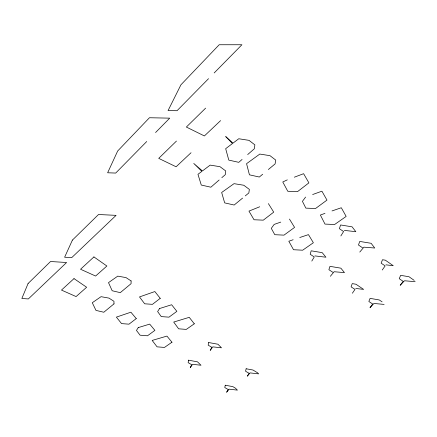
<?xml version="1.0" encoding="UTF-8"?>
<svg xmlns="http://www.w3.org/2000/svg" width="437" height="437" viewBox="0 0 437 437"><rect width="100%" height="100%" fill="white"/><g stroke="black" fill="none" stroke-linecap="round" stroke-linejoin="round"><path stroke-width="0.66" d="M311.805 261.069L314.269 256.961L310.188 254.279L311.193 250.811L322.211 252.652L325.92 257.207L314.946 255.918M340.849 235.942L343.586 231.523L339.402 228.682L340.581 224.957L352.085 226.83L355.822 231.676L344.334 230.397M352.369 293.227L354.997 289.403L351.091 286.847L352.249 283.608L355.986 284.247L363.633 289.403L355.718 288.431M382.249 270L385.155 265.893L381.151 263.189L382.495 259.715L385.379 260.195L393.24 265.701L385.947 264.844M305.6 197.076L302.431 201.348L305.851 208.127L315.53 208.52L326.98 200.102L321.911 191.193L312.63 194.541M330.345 276.288L334.119 271.732L344.465 272.612L340.871 268.176L329.962 266.335L328.886 269.695L332.885 272.317M359.766 252.073L363.895 247.167L374.733 248.014L371.122 243.3L359.733 241.426L358.477 245.026L362.579 247.801M146.723 141.522L115.69 173.068L107.633 172.773L117.668 151.005L149.454 117.739L169.714 118.154L155.577 132.526M208.542 78.682L177.029 110.719L168.076 110.556L180.94 84.789L219.199 44.743L241.929 44.743L214.185 72.941M205.619 108.147L186.359 127.052L204.39 135.951L220.598 120.612M176.461 141.064L158.724 158.374L176.111 166.781L191.04 152.732M242.082 159.45L238.777 162.335L228.802 160.111L225.678 148.689L232.468 143.527L225.705 136.579L232.987 143.134L238.755 138.753L249.008 140.353L254.869 144.86L254.301 148.804L247.675 154.578M219.15 180L210.874 187.205L201.277 185.048L197.961 174.319L201.85 171.386L193.755 163.438L202.435 170.943L210.159 165.115L220.002 166.694L225.732 170.954L225.301 174.642L221.827 177.668M262.675 174.243L259.316 177.034L249.429 174.822L246.566 163.684L259.818 154.064L270 155.67L275.742 160.089L275.086 163.924L268.356 169.518M242.579 198.108L234.161 205.029L224.673 202.883L221.657 192.488L234.03 183.66L243.77 185.244L249.358 189.396L248.839 192.957L245.304 195.869M287.295 179.858L282.777 181.994L287.781 191.269L297.537 191.625L308.899 182.868L303.611 173.691L294.33 177.198M259.725 206.772L248.959 211.109L254.028 219.751L263.287 220.161L273.72 212.147L268.378 203.604M324.97 213.365L320.381 215.037L324.986 224.088L334.6 224.52L346.159 216.413L341.308 207.744L332.016 210.94M293.134 239.727L288.824 241.246L293.517 249.724L302.672 250.204L313.367 242.737L308.456 234.625L299.738 237.526M280.767 222.105L274.168 224.405L271.301 228.354L274.78 234.691L283.995 235.139L294.576 227.398L289.458 219.068M415.15 281.674L404.487 280.762L400.183 285.312L403.16 281.341L399.238 278.697L400.642 275.337L409.01 276.747L414.156 280.346M384.118 304.403L373.93 303.469L369.986 307.703L372.685 304.005L368.85 301.497L370.073 298.362L379.256 299.946L382.085 301.852M131.095 280.936L131.073 283.673L120.284 292.643L112.167 290.747L108.507 282.63L117.766 276.135L126.003 277.599L131.095 280.936M188.522 360.175L188.139 362.65L191.706 364.715L190.242 367.615L192.613 364.316L201.004 365.245L197.497 361.841L188.522 360.175M208.635 342.526L208.165 345.148L211.819 347.311L210.208 350.392L212.775 346.88L221.488 347.803L217.937 344.225L208.635 342.526M225.268 385.216L224.76 387.548L228.207 389.536L226.601 392.257L229.125 389.165L237.417 390.126L235.401 388.149L232.85 386.641L225.268 385.216M246.151 368.762L245.55 371.232L249.074 373.307L247.315 376.197L250.04 372.908L258.649 373.87L257.65 372.854L253.012 370.035L246.151 368.762M28.094 283.498L21.85 298.466L28.345 298.946L66.593 262.511L50.55 261.506L28.094 283.498M72.422 240.077L64.621 257.224L71.69 257.661L116.089 215.359L98.522 214.507L72.422 240.077M138.234 327.603L136.464 330.427L140.08 335.195L147.498 335.785L154.9 330.383L149.705 324.117L138.234 327.603M159.554 308.538L157.62 311.548L161.248 316.59L168.972 317.158L176.865 311.363L171.637 304.747L159.554 308.538M93.922 256.923L80.539 269.247L95.605 276.042L106.879 266.018L93.922 256.923M74 278.615L61.475 290.086L76.082 296.576L86.635 287.251L74 278.615M113.991 303.873L103.815 312.242L95.971 310.396L92.278 302.721L101.045 296.679L108.988 298.116L113.953 301.295L113.991 303.873M160.242 298.34L152.447 304.343L144.674 303.797L139.496 296.931L154.845 291.561L160.242 298.34M136.262 318.595L128.991 324.172L121.546 323.604L116.389 317.12L130.898 312.198L136.262 318.595M194.301 323.795L186.299 329.4L178.618 328.81L173.708 322.053L189.248 317.333L194.301 323.795M171.965 342.215L164.459 347.442L157.074 346.836L152.174 340.428L166.934 336.091L171.965 342.215"/></g></svg>
